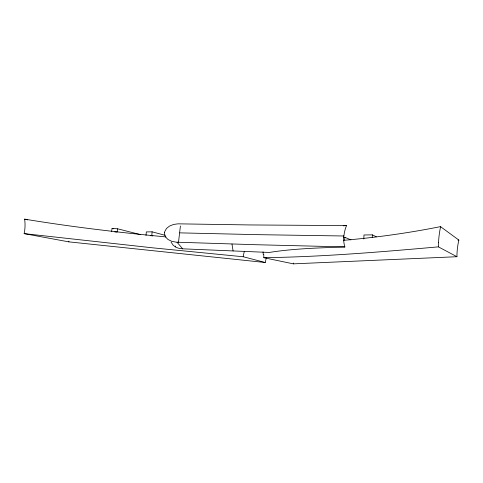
<?xml version="1.0" encoding="UTF-8"?>
<svg xmlns="http://www.w3.org/2000/svg" width="483" height="483" viewBox="0 0 483 483"><rect width="100%" height="100%" fill="white"/><g stroke="black" fill="none" stroke-linecap="round" stroke-linejoin="round"><path stroke-width="0.72" d="M293.344 263.042L293.338 263.851L456.942 256.714L456.984 254.022A64.957 55.986 -75.1 0 1 458.862 240.081L440.502 226.624C408.479 233.041 376.07 237.521 343.534 240.335M293.338 263.851L263.809 257.693L263.766 254.281M438.449 242.424L438.395 246.861L456.942 256.714M372.254 237.624L372.363 234.865L363.971 234.98L363.808 238.994M180.413 225.953L178.505 242.279M146.023 235.456L146.319 231.912L152.103 231.828L164.999 235.281M152.851 235.982L151.783 235.74L152.103 231.828M175.407 246.016L175.323 246.855L173.204 245.279L171.073 242.086M164.6 232.498L164.558 232.933A4.896 3.816 -74.9 0 0 164.528 233.923L165.584 237.032L168.054 239.514L171.713 241.301L176.241 242.182L255.592 244.712L344.934 246.916C319.661 247.96 294.238 248.467 269.212 252.452L182.61 248.823L179.042 248.31A21.59 17.901 -73.4 0 1 175.414 246.928M344.596 240.075L344.904 237.31L343.491 237.219M111.585 231.749L112.08 228.399L117.635 228.803L117.158 232.088L114.713 231.943M68.912 241.12L68.791 241.862L24.15 233.621L24.699 230.463A46.12 44.062 -8.6 0 0 24.633 219.155M68.791 241.862L265.252 262.504L266.012 259.039A38.036 37.771 38 0 1 266.429 257.62M458.005 240.166L458.85 240.075M438.395 246.861C380.314 252.017 322.137 256.908 263.809 257.693M343.25 225.803L346.414 225.591L249.47 224.939L177.949 223.834L173.542 224.462L169.521 226.068L166.526 228.435L164.794 231.49A4.884 3.81 -75.5 0 0 164.606 232.48M343.854 235.994L257.004 234.647L179.857 232.866M150.34 235.674L151.783 235.74M165.959 236.899C118.691 232.492 71.508 226.865 24.657 219.149L27.652 219.868M24.15 233.621L152.797 247.845L243.384 256.781L265.252 262.504M112.08 228.399L113.541 228.773M117.635 228.803L140.167 234.551M344.904 237.31L350.942 239.906M372.363 234.865L376.323 236.797M177.026 242.225L182.671 248.83M231.979 244.042L233.084 250.943M263.042 251.891A37.414 26.994 -81 0 1 263.217 254.402M438.552 242.418A67.3 49.218 -79 0 1 440.629 226.654M243.197 256.757A38.628 37.795 -66.8 0 1 244.368 251.444M343.914 235.994A26.348 19.477 -76.4 0 1 346.51 225.652M344.856 246.964A26.505 19.803 -75.7 0 1 343.679 236.006"/></g></svg>
